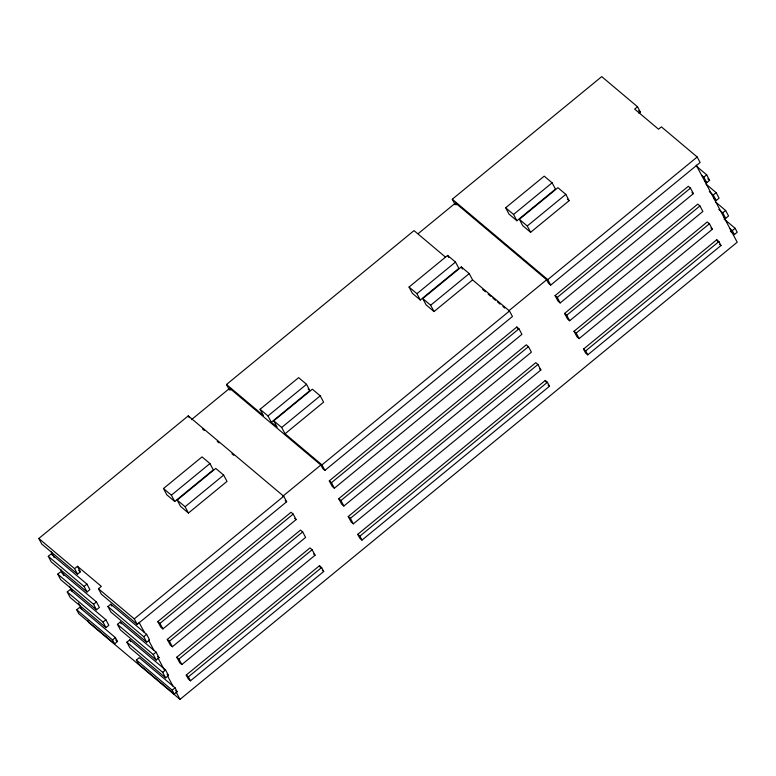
<?xml version="1.0" encoding="UTF-8"?>
<svg xmlns="http://www.w3.org/2000/svg" width="776" height="776" viewBox="0 0 776 776"><rect width="100%" height="100%" fill="white"/><g stroke="black" fill="none" stroke-linecap="round" stroke-linejoin="round"><path stroke-width="1.16" d="M77.542 574.153L41.729 544.005L38.8 538.495L188.238 415.878L283.715 496.262L286.645 501.771L137.206 624.389L101.404 594.241L98.465 588.732L101.336 586.375L77.474 566.286L74.603 568.643L77.542 574.153L80.413 571.796L77.474 566.286M229.424 390.008L226.495 384.489L414.025 230.618L445.414 257.05M455.221 204.748L452.282 199.228L601.72 76.62L637.533 106.768L640.462 112.278L639.026 113.451M191.449 419.67L229.696 388.281L320.857 465.028L322.738 468.568L324.901 470.382L512.441 316.511L509.502 311.001L472.574 279.913L469.228 273.608L461.322 266.954L422.765 298.585L426.121 304.89L434.026 311.545L472.574 279.913M418.167 233.644L455.493 203.021L546.653 279.767L548.535 283.308L550.688 285.122L700.136 162.514L697.197 156.994L661.394 126.857L658.523 129.204L634.661 109.115L637.533 106.768M48.277 556.314L51.148 553.957L86.951 584.105L89.89 589.624L87.019 591.972L51.206 561.834L48.277 556.314L84.08 586.462L87.019 591.972M57.754 574.143L60.625 571.786L96.428 601.924L99.367 607.443L96.496 609.8L60.683 579.653L57.754 574.143L93.556 604.281L96.496 609.8M163.474 488.531L202.032 456.899L209.937 463.553L213.293 469.858L174.736 501.49L166.83 494.836L163.474 488.531L171.38 495.185L174.736 501.49M226.495 384.489L263.423 415.577L260.067 409.282L298.624 377.64L306.53 384.304L309.886 390.6L271.328 422.241L277.139 427.13L273.782 420.825L312.34 389.193L320.245 395.847L323.602 402.152L285.044 433.784L321.972 464.873L324.901 470.382M409.049 287.042L447.606 255.411L455.512 262.065L458.858 268.36L420.311 300.002L412.405 293.347L409.049 287.042L416.954 293.697L420.311 300.002M505.642 207.784L544.199 176.152L552.105 182.806L555.461 189.111L516.903 220.743L508.998 214.089L505.642 207.784L513.547 214.448L516.903 220.743M171.38 495.185L209.937 463.553M271.328 422.241L267.972 415.936L306.53 384.304M416.954 293.697L455.512 262.065M513.547 214.448L552.105 182.806M177.19 500.083L215.747 468.442L223.653 475.096L227.009 481.401L188.452 513.033L180.546 506.379L177.19 500.083L185.095 506.738L188.452 513.033M519.357 219.336L557.915 187.695L565.82 194.359L569.167 200.654L530.619 232.296L522.714 225.632L519.357 219.336L527.263 225.991L530.619 232.296M67.231 591.962L70.102 589.605L105.905 619.752L108.844 625.262L105.972 627.619L70.16 597.471L67.231 591.962L103.033 622.11L105.972 627.619M84.08 586.462L86.951 584.105M185.095 506.738L223.653 475.096M285.044 433.784L281.688 427.479L320.245 395.847M434.026 311.545L430.67 305.24L469.228 273.608M527.263 225.991L565.82 194.359M76.708 609.781L79.579 607.424L115.382 637.571L117.477 641.51L114.606 643.867L78.803 613.719L76.708 609.781L112.51 639.928L114.606 643.867M93.556 604.281L96.428 601.924M107.942 606.551L110.813 604.194L146.625 634.341L149.555 639.851L146.683 642.208L110.881 612.06L107.942 606.551L143.754 636.698L146.683 642.208M103.033 622.11L105.905 619.752M117.418 624.37L120.29 622.022L156.102 652.16L159.031 657.679L156.16 660.037L120.358 629.889L117.418 624.37L153.231 654.517L156.16 660.037M282.6 496.407L320.857 465.028M508.396 311.147L546.653 279.767M137.206 624.389L134.277 618.87L283.715 496.262M321.972 464.873L509.502 311.001M550.688 285.122L547.759 279.612L697.197 156.994M112.51 639.928L115.382 637.571M126.895 642.198L129.767 639.841L165.579 669.989L168.508 675.498L165.637 677.855L129.834 647.708L126.895 642.198L162.708 672.346L165.637 677.855M157.8 621.586L291.029 512.267L293.192 514.081L296.122 519.6L162.892 628.919L160.729 627.095L157.8 621.586L159.953 623.4L162.892 628.919M329.286 480.877L516.826 327.006L518.979 328.82L521.918 334.34L334.378 488.211L332.215 486.387L329.286 480.877L331.449 482.691L334.378 488.211M555.082 295.617L688.312 186.298L690.475 188.112L693.404 193.631L560.165 302.95L558.012 301.127L555.082 295.617L557.236 297.431L560.165 302.95M143.754 636.698L146.625 634.341M159.953 623.4L293.192 514.081M331.449 482.691L518.979 328.82M557.236 297.431L690.475 188.112M706.674 174.823L709.603 180.333L706.742 182.69L703.803 177.18L706.674 174.823L696.576 166.316M136.372 660.017L139.244 657.66L175.056 687.808L177.151 691.746L174.28 694.103L138.468 663.955L136.372 660.017L172.185 690.165L174.28 694.103M167.276 639.405L300.506 530.086L302.669 531.909L305.599 537.419L172.359 646.738L170.206 644.924L167.276 639.405L169.43 641.228L172.359 646.738M338.763 498.696L526.303 344.825L528.456 346.649L531.395 352.159L343.855 506.03L341.692 504.216L338.763 498.696L340.926 500.52L343.855 506.03M564.559 313.436L697.789 204.117L699.952 205.941L702.881 211.45L569.642 320.769L567.489 318.955L564.559 313.436L566.713 315.26L569.642 320.769M153.231 654.517L156.102 652.16M169.43 641.228L302.669 531.909M340.926 500.52L528.456 346.649M566.713 315.26L699.952 205.941M716.151 192.642L719.08 198.161L716.209 200.509L713.28 194.999L716.151 192.642L706.053 184.145M176.753 657.233L309.983 547.914L312.146 549.728L315.075 555.238L181.836 664.557L179.683 662.743L176.753 657.233L178.907 659.047L181.836 664.557M348.24 516.525L535.779 362.654L537.933 364.468L540.872 369.977L353.332 523.858L351.169 522.035L348.24 516.525L350.403 518.339L353.332 523.858M574.027 331.265L707.266 221.946L709.429 223.76L712.358 229.279L579.119 338.598L576.966 336.774L574.027 331.265L576.19 333.079L579.119 338.598M162.708 672.346L165.579 669.989M178.907 659.047L312.146 549.728M350.403 518.339L537.933 364.468M576.19 333.079L709.429 223.76M725.628 210.471L728.557 215.98L725.686 218.337L722.757 212.818L725.628 210.471L715.53 201.964M186.23 675.052L319.46 565.733L321.623 567.547L323.718 571.485L190.479 680.804L188.316 678.99L186.23 675.052L188.384 676.866L190.479 680.804M357.717 534.344L545.256 380.473L547.41 382.287L549.505 386.225L361.975 540.106L359.812 538.282L357.717 534.344L359.88 536.158L361.975 540.106M583.503 349.084L716.743 239.765L718.906 241.578L721.001 245.517L587.762 354.845L585.599 353.022L583.503 349.084L585.667 350.907L587.762 354.845M172.185 690.165L175.056 687.808M188.384 676.866L321.623 567.547M359.88 536.158L547.41 382.287M585.667 350.907L718.906 241.578M735.105 228.289L737.2 232.228L734.329 234.585L732.234 230.647L735.105 228.289L724.086 219.016M87.737 620.538L88.852 622.633L180.013 699.38L737.2 242.219L696.188 165.104M638.629 110.735L640.462 112.278M707.77 178.79L709.603 180.333M701.649 175.357L703.803 177.18M704.579 180.876L706.742 182.69M709.303 191.653L713.28 194.999M714.056 198.695L716.209 200.509M718.78 209.471L722.757 212.818M723.533 216.514L725.686 218.337M691.969 192.419L693.404 193.631M730.08 228.823L732.234 230.647M730.352 231.238L734.329 234.585M710.923 228.066L712.358 229.279M719.556 244.314L721.001 245.517M567.411 199.18L569.167 200.654M452.282 199.228L547.759 279.612M482.614 289.448L485.378 291.776M488.133 294.094L490.898 296.422M492.741 297.974L495.505 300.302M497.348 301.845L500.103 304.173M502.867 306.501L504.71 308.053M539.427 368.775L540.872 369.977M548.069 385.012L549.505 386.225M422.765 298.585L430.67 305.24M308.13 389.125L309.886 390.6M260.067 409.282L267.972 415.936M273.782 420.825L281.688 427.479M202.497 428.973L204.34 430.515M217.231 441.369L219.065 442.921M231.956 453.776L233.799 455.328M285.209 500.559L286.645 501.771M294.686 518.387L296.122 519.6M313.64 554.025L315.075 555.238M322.273 570.273L323.718 571.485M78.589 570.263L80.413 571.796M38.8 538.495L74.603 568.643M98.465 588.732L134.277 618.87M157.596 656.467L159.031 657.679M167.073 674.286L168.508 675.498M115.663 639.977L117.477 641.51M175.706 690.533L177.151 691.746M716.743 239.765L717.79 241.734M455.493 203.021L456.433 204.796M516.826 327.006L517.805 328.84M545.256 380.473L546.304 382.442M461.322 266.954L462.438 269.059M447.606 255.411L448.722 257.506M229.696 388.281L230.647 390.047M319.46 565.733L320.507 567.702M188.238 415.878L189.218 417.721M139.011 622.265L144.462 632.527M148.488 640.084L153.939 650.346M157.964 657.912L164.396 670.008M167.441 675.731L172.893 685.994M176.103 692.027L180.013 699.38M110.813 604.194L111.793 606.037M120.29 622.022L121.269 623.856M129.767 639.841L130.746 641.674M51.129 551.678L54.281 557.614M60.606 569.497L63.758 575.443M69.53 586.297L72.255 591.428M78.463 603.088L81.732 609.247"/></g></svg>
